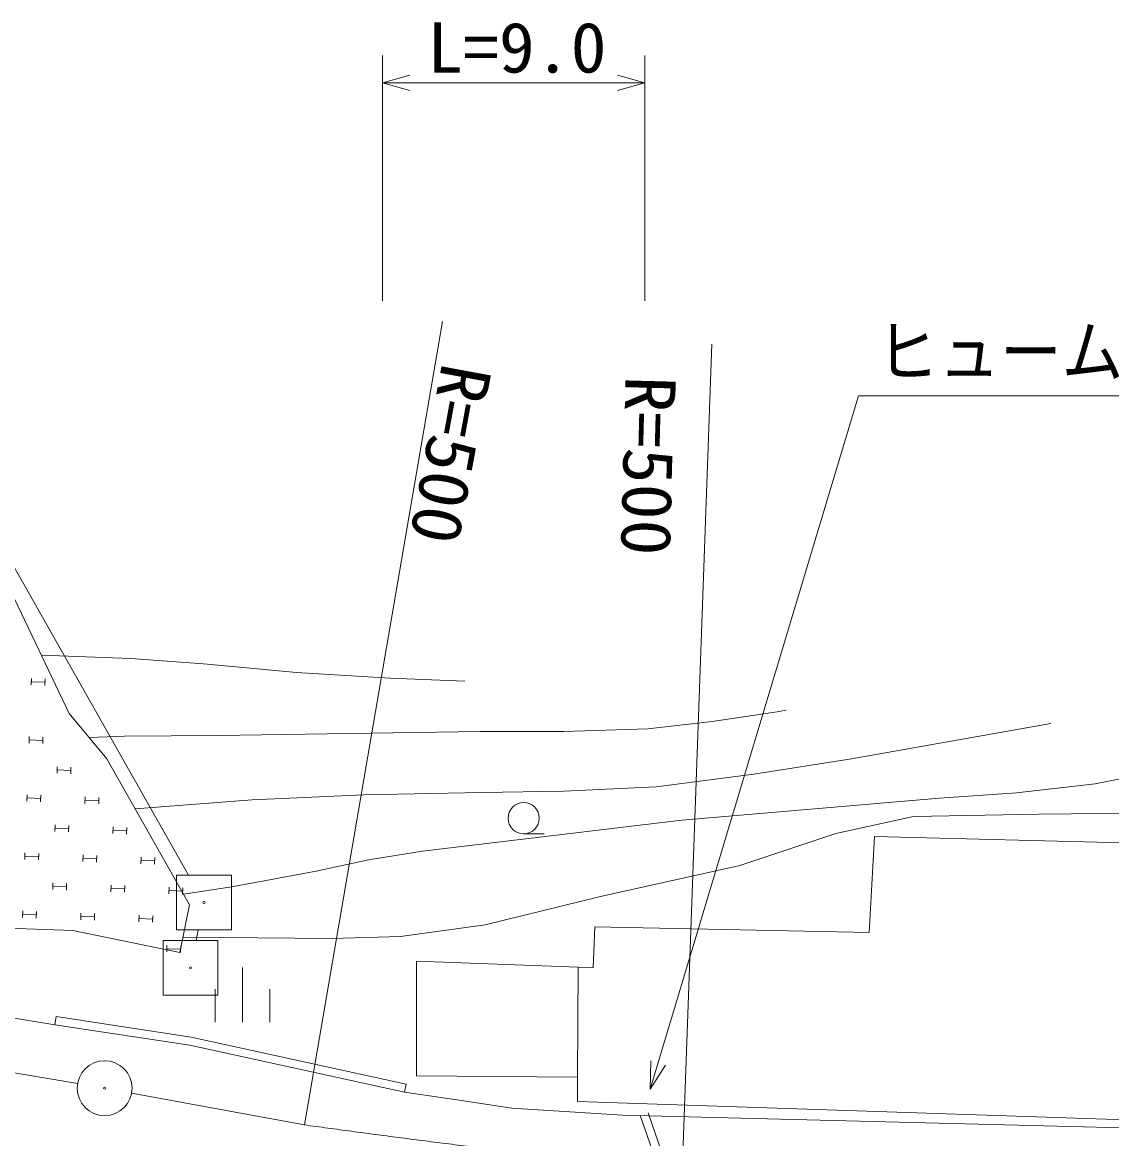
# Model space of a CAD drawing. Units: millimetres, scale not verified. Extents: x 40000 to 680000, y 20000 to 380000.
# Drawn here: x 433569 to 473317, y 266900 to 307611 of the extents above; entities that cross this region are included whole.
import ezdxf
from ezdxf.enums import TextEntityAlignment as Align

# ---------------------------------------------------------------- set-up
doc = ezdxf.new("R2010")
doc.units = ezdxf.units.MM
doc.header["$LTSCALE"] = 1000
doc.linetypes.add('CHAIN', pattern=[18.5, 12, -1.5, 3.5, -1.5])
for name, color, linetype, lineweight in [('M-BGD', 7, 'Continuous', 13), ('M-BMK', 2, 'CHAIN', 13), ('M-BMK-ROW', 30, 'Continuous', 13), ('M-BMK-SRVR', 3, 'Continuous', 13), ('M-STR-HTXT', 7, 'Continuous', 13)]:
    doc.layers.add(name, color=color, linetype=linetype, lineweight=lineweight)
doc.styles.add('ＭＳ ゴシック', font='')
doc.styles.get('ＭＳ ゴシック').set_extended_font_data('MS Gothic')

msp = doc.modelspace()

# ---------------------------------------------------------------- linework, layer by layer
at = {"layer": 'M-BGD'}
for p, q in [((433044, 287100), (435282, 282408)), ((433901, 283684), (433893, 283445)), ((434397, 283546), (433897, 283565)), ((434401, 283666), (434392, 283426)), ((435282, 282408), (436654, 280758)), ((433823, 281565), (433814, 281325)), ((434318, 281426), (433819, 281445)), ((434323, 281546), (434314, 281306)), ((436654, 280758), (439668, 275431)), ((434844, 280465), (434835, 280226)), ((435339, 280327), (434839, 280346)), ((435343, 280447), (435335, 280207)), ((433745, 279445), (433736, 279205)), ((434240, 279306), (433740, 279325)), ((434244, 279426), (434235, 279186)), ((435864, 279366), (435856, 279126)), ((436364, 279348), (436355, 279108)), ((436360, 279228), (435860, 279246)), ((463247, 278029), (466080, 278654)), ((466080, 278654), (470664, 278737)), ((470664, 278737), (475873, 278779)), ((434765, 278346), (434756, 278106)), ((435261, 278207), (434761, 278226)), ((435265, 278327), (435256, 278087)), ((436885, 278267), (436876, 278027)), ((437380, 278129), (436881, 278147)), ((437385, 278249), (437376, 278009)), ((451861, 278016), (452611, 278016)), ((459746, 276862), (463247, 278029)), ((464469, 274425), (464666, 277921)), ((464666, 277921), (481257, 277504)), ((433666, 277325), (433657, 277085)), ((434166, 277306), (434157, 277067)), ((435786, 277246), (435777, 277007)), ((434161, 277186), (433662, 277205)), ((436281, 277108), (435782, 277127)), ((436286, 277228), (436277, 276988)), ((437906, 277168), (437897, 276928)), ((438401, 277030), (437902, 277048)), ((438406, 277150), (438397, 276910)), ((454662, 275737), (459746, 276862)), ((434687, 276226), (434678, 275986)), ((435182, 276087), (434683, 276106)), ((435187, 276207), (435178, 275967)), ((436807, 276147), (436798, 275907)), ((437302, 276009), (436802, 276027)), ((437306, 276129), (437298, 275889)), ((438927, 276069), (438918, 275829)), ((439426, 276050), (439417, 275811)), ((439422, 275931), (438922, 275949)), ((450453, 274695), (454662, 275737)), ((433588, 275205), (433579, 274965)), ((439668, 275431), (439311, 273691)), ((434083, 275067), (433583, 275085)), ((434087, 275186), (434079, 274947)), ((435708, 275127), (435699, 274887)), ((436203, 274988), (435703, 275007)), ((436207, 275108), (436198, 274868)), ((437828, 275048), (437819, 274808)), ((438323, 274910), (437823, 274928)), ((438327, 275030), (438318, 274790)), ((431164, 274644), (435415, 274487)), ((435415, 274487), (439311, 273691)), ((447369, 274279), (450453, 274695)), ((454398, 273128), (454464, 274623)), ((454464, 274623), (464469, 274425)), ((439434, 274251), (444869, 274195)), ((444869, 274195), (447369, 274279)), ((438848, 273949), (438839, 273709)), ((439344, 273811), (438844, 273829)), ((439348, 273931), (439339, 273691)), ((447951, 269188), (447956, 273370)), ((447956, 273370), (453849, 273150)), ((441606, 273147), (441606, 271147)), ((453849, 273150), (453827, 269148)), ((453849, 273150), (454398, 273128)), ((434761, 271055), (428510, 272055)), ((440606, 272347), (440606, 271147)), ((442606, 272347), (442606, 271147)), ((434807, 271351), (434761, 271055)), ((434807, 271351), (439733, 270600)), ((434761, 271055), (439679, 270305)), ((439733, 270600), (447577, 268889)), ((439679, 270305), (447513, 268596)), ((453827, 269148), (447951, 269188)), ((453832, 268260), (453827, 269148)), ((447577, 268889), (447513, 268596)), ((447513, 268596), (449513, 268304)), ((449513, 268304), (451430, 268013)), ((451430, 268013), (455473, 267763)), ((476618, 267499), (453832, 268260)), ((455473, 267763), (478579, 267179)), ((456117, 267746), (457636, 263397)), ((456401, 267845), (457919, 263496))]:
    msp.add_line(p, q, dxfattribs=at)
for points in [[(434269, 284532), (437527, 284410), (440183, 284211), (443571, 283898), (446978, 283689), (449717, 283589)], [(436015, 281526), (437297, 281575), (440698, 281602), (450274, 281754), (453330, 281747), (456390, 281852), (458740, 282109), (461113, 282469), (461436, 282522)], [(437692, 278924), (441956, 279262), (446029, 279439), (450332, 279521), (453345, 279572), (456699, 279735), (460264, 280191), (463821, 280748), (471098, 282045)], [(439447, 275822), (441210, 276086), (444292, 276658), (446195, 277065), (448169, 277381), (457639, 278513), (467035, 279312), (469839, 279518), (472710, 279842), (474477, 280190), (476167, 280632), (479326, 281642)]]:
    msp.add_lwpolyline(points, dxfattribs=at)
msp.add_circle((451861, 278586), 570, dxfattribs=at)
at = {"layer": 'M-BMK'}
for p, q in [((435587, 268910), (429862, 269881)), ((443861, 267403), (437556, 268562))]:
    msp.add_line(p, q, dxfattribs=at)
msp.add_arc((511799, 762766), 500000, 262.19063, 263.78184, dxfattribs=at)
at = {"layer": 'M-BMK-ROW'}
for p, q in [((431998, 289986), (439629, 276515)), ((439196, 274515), (439196, 276515)), ((439196, 276515), (441196, 276515)), ((441196, 276515), (441196, 274515)), ((441196, 274515), (439196, 274515)), ((439991, 274515), (439912, 274131)), ((438707, 272131), (438707, 274131)), ((438707, 274131), (440707, 274131)), ((440707, 274131), (440707, 272131)), ((440707, 272131), (438707, 272131))]:
    msp.add_line(p, q, dxfattribs=at)
for centre in [(440196, 275515), (439707, 273131)]:
    msp.add_circle(centre, 40, dxfattribs=at)
at = {"layer": 'M-BMK-SRVR'}
for radius in [1000, 40]:
    msp.add_circle((436573, 268743), radius, dxfattribs=at)
at = {"layer": 'M-STR-HTXT'}
for p, q in [((446714, 297450), (446714, 306399)), ((456288, 306399), (456288, 297450)), ((446714, 305399), (447714, 305679)), ((447714, 305119), (446714, 305399)), ((446714, 305399), (456288, 305399)), ((455288, 305679), (456288, 305399)), ((456288, 305399), (455288, 305119)), ((448904, 296705), (443861, 267403)), ((457642, 265707), (458729, 295879)), ((456479, 268703), (464075, 293995)), ((464075, 293995), (490091, 293995)), ((456479, 268703), (456498, 269741)), ((457035, 269580), (456479, 268703))]:
    msp.add_line(p, q, dxfattribs=at)

# ---------------------------------------------------------------- texts
at = {"layer": 'M-STR-HTXT', "style": 'ＭＳ ゴシック'}
for s, width, p in [('L=9.0', 1.05, (448339, 305228)), ('ヒューム管 L=5.0 φ300', 0.9, (464741, 294143))]:
    msp.add_text(s, height=1833, dxfattribs=dict(at, width=width)).set_placement(p, align=Align.BOTTOM_LEFT)
at = {"layer": 'M-STR-HTXT', "style": 'ＭＳ ゴシック', "width": 1.05}
for rotation, p in [(259.5, (448355, 295347)), (268.5, (455033, 294750))]:
    msp.add_text('R=500', height=1833, rotation=rotation, dxfattribs=at).set_placement(p, align=Align.BOTTOM_LEFT)

doc.saveas('drawing.dxf')
